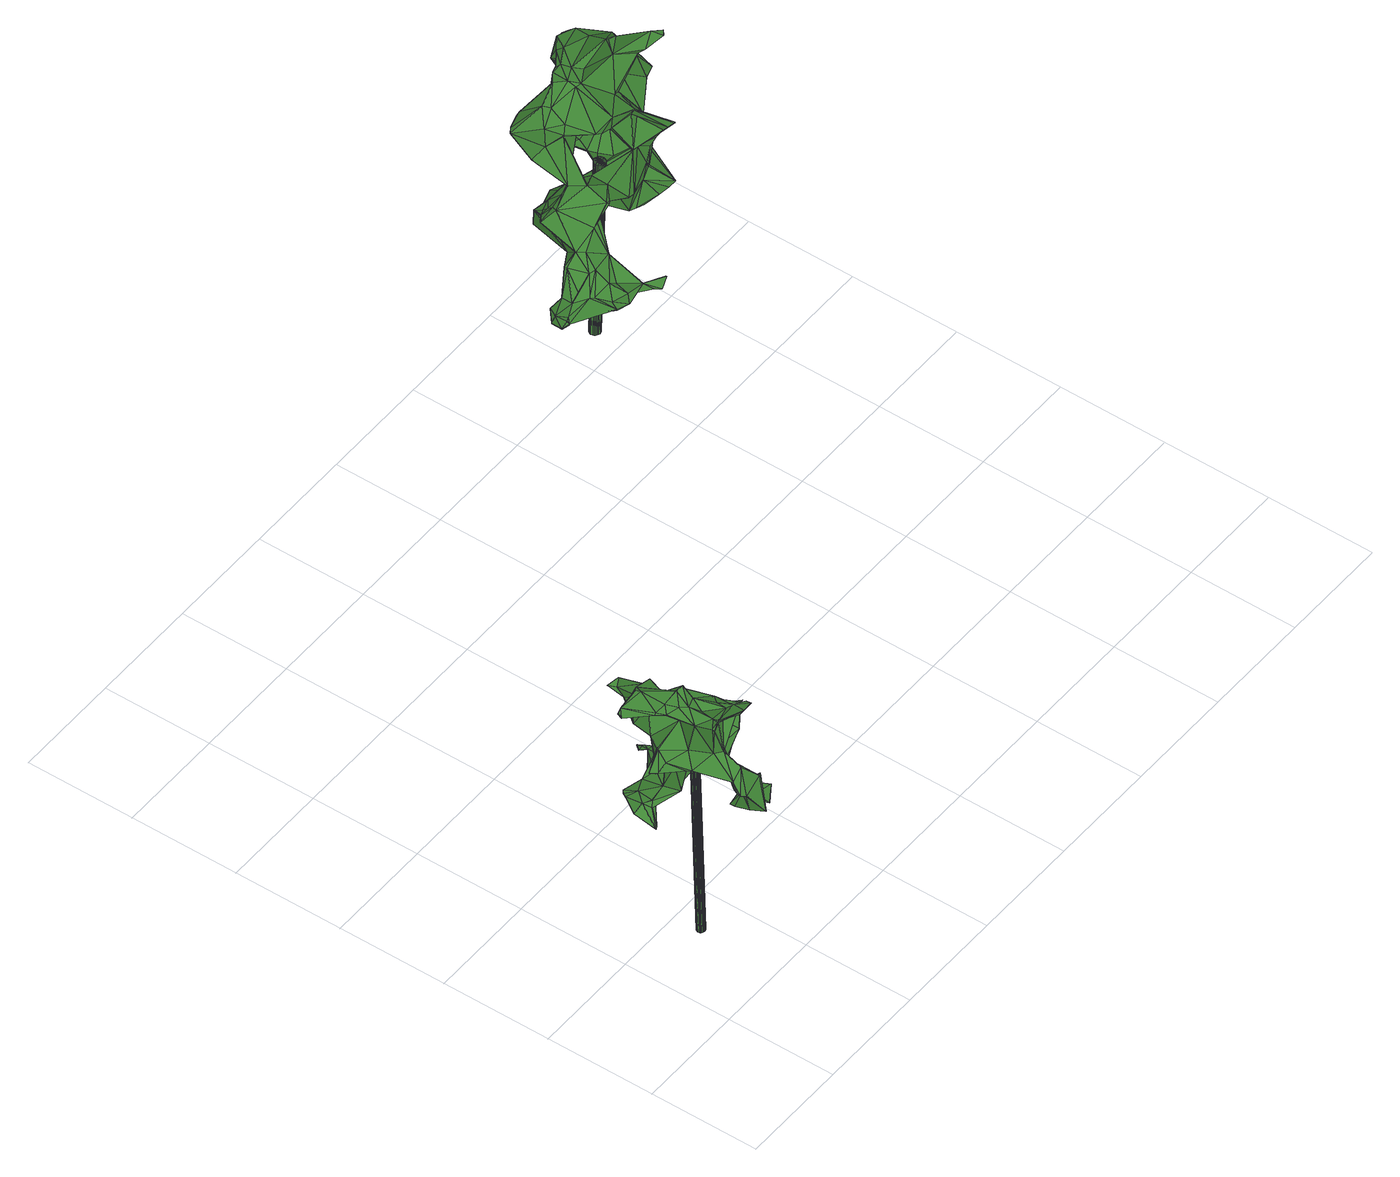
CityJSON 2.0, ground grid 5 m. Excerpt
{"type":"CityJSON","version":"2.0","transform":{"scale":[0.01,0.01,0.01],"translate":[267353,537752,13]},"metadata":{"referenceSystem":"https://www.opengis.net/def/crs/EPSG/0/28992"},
"CityObjects":{
"tree1":{"type":"SolitaryVegetationObject","attributes":{"gtid":251,"crown_width_m":5.86,"crown_median_z":23.69,"crown_r50_m":0.317,"crown_porosity":0.91,"trunk_H_m":10.22,"trunk_DBH_m":0.356,"trunk_radius_m":0.178,"trunk_base_height_m":13.47,"original_gtid":"281"},"geometry":[{"type":"Solid","lod":"3","boundaries":[[[[0,1,2]],[[3,4,5]],[[6,7,8]],[[9,10,11]],[[12,13,14]],[[15,16,17]],[[18,19,20]],[[9,21,10]],[[22,23,24]],[[25,9,11]],[[26,27,28]],[[29,18,30]],[[31,32,33]],[[34,35,36]],[[37,38,24]],[[39,40,41]],[[42,43,44]],[[45,19,46]],[[47,48,49]],[[19,29,46]],[[38,50,51]],[[10,21,52]],[[53,54,55]],[[56,35,57]],[[58,41,59]],[[58,59,60]],[[61,62,63]],[[64,65,66]],[[66,65,67]],[[68,69,70]],[[16,68,70]],[[5,71,72]],[[73,74,75]],[[27,76,28]],[[77,78,79]],[[2,80,81]],[[82,75,83]],[[48,14,13]],[[12,84,13]],[[85,39,86]],[[30,87,88]],[[30,18,87]],[[29,19,18]],[[89,90,29]],[[7,91,92]],[[37,23,93]],[[31,94,95]],[[96,97,98]],[[99,1,0]],[[70,96,98]],[[100,1,99]],[[70,17,16]],[[70,15,17]],[[101,102,103]],[[69,96,70]],[[78,104,105]],[[106,107,108]],[[90,89,109]],[[110,111,57]],[[47,49,77]],[[112,94,113]],[[114,94,112]],[[16,115,68]],[[116,55,54]],[[96,69,117]],[[107,7,92]],[[106,118,65]],[[108,118,106]],[[119,54,53]],[[105,120,121]],[[105,91,120]],[[122,123,124]],[[84,125,13]],[[126,127,128]],[[113,94,33]],[[29,30,89]],[[129,110,130]],[[8,65,131]],[[64,131,65]],[[132,133,134]],[[41,135,136]],[[0,137,138]],[[87,109,89]],[[139,140,141]],[[87,89,88]],[[105,104,91]],[[90,109,87]],[[142,143,144]],[[89,30,88]],[[133,145,146]],[[147,148,149]],[[75,150,151]],[[74,150,75]],[[126,152,127]],[[152,153,127]],[[38,154,50]],[[122,124,134]],[[155,156,93]],[[157,76,158]],[[147,100,148]],[[95,94,114]],[[0,2,137]],[[158,60,157]],[[159,60,158]],[[160,161,7]],[[90,46,29]],[[90,162,46]],[[149,148,163]],[[48,47,14]],[[164,136,68]],[[165,93,166]],[[13,125,48]],[[128,167,126]],[[65,118,168]],[[65,168,67]],[[169,170,171]],[[48,125,49]],[[172,173,174]],[[175,86,176]],[[19,45,177]],[[177,178,19]],[[179,180,141]],[[179,141,165]],[[181,54,119]],[[93,156,37]],[[119,182,179]],[[179,182,180]],[[55,183,175]],[[55,175,53]],[[98,97,184]],[[98,184,70]],[[113,73,75]],[[2,85,137]],[[4,145,143]],[[185,102,101]],[[186,187,163]],[[37,156,95]],[[31,95,156]],[[188,178,187]],[[181,189,151]],[[190,177,45]],[[191,20,188]],[[20,191,190]],[[188,20,178]],[[42,153,43]],[[99,148,100]],[[166,23,192]],[[116,54,193]],[[119,179,194]],[[190,191,163]],[[19,178,20]],[[66,25,195]],[[162,90,87]],[[79,78,196]],[[39,81,101]],[[14,63,62]],[[34,197,183]],[[183,197,85]],[[122,134,133]],[[70,184,15]],[[186,163,148]],[[52,11,10]],[[14,47,63]],[[20,162,18]],[[122,161,160]],[[37,154,38]],[[26,157,60]],[[31,33,94]],[[112,82,23]],[[66,198,9]],[[199,194,179]],[[149,200,201]],[[149,201,129]],[[73,33,123]],[[124,123,33]],[[197,34,36]],[[137,85,36]],[[197,36,85]],[[202,181,119]],[[181,202,189]],[[146,145,161]],[[146,161,122]],[[114,203,95]],[[77,63,47]],[[79,63,77]],[[203,154,37]],[[203,51,154]],[[50,154,51]],[[189,202,44]],[[185,52,102]],[[185,11,52]],[[112,22,114]],[[60,159,58]],[[39,85,81]],[[168,171,67]],[[198,67,171]],[[188,187,111]],[[111,200,188]],[[44,43,189]],[[116,193,72]],[[183,35,34]],[[165,166,179]],[[204,179,166]],[[182,27,180]],[[130,72,1]],[[183,72,35]],[[180,196,205]],[[180,206,196]],[[164,41,136]],[[69,135,117]],[[203,37,95]],[[49,78,77]],[[1,207,2]],[[206,79,196]],[[92,91,104]],[[208,125,209]],[[208,209,210]],[[160,123,122]],[[132,134,91]],[[7,132,91]],[[91,134,124]],[[199,179,204]],[[210,211,97]],[[167,128,174]],[[27,182,76]],[[158,76,182]],[[53,176,119]],[[176,182,119]],[[175,176,53]],[[126,167,204]],[[190,187,177]],[[28,76,157]],[[105,212,205]],[[115,213,164]],[[51,214,38]],[[111,187,186]],[[213,115,215]],[[135,216,117]],[[217,78,218]],[[80,219,142]],[[152,204,220]],[[152,126,204]],[[26,28,157]],[[72,183,55]],[[200,191,188]],[[49,125,208]],[[133,146,122]],[[81,185,101]],[[23,166,93]],[[208,218,49]],[[31,155,221]],[[101,103,40]],[[205,212,180]],[[108,210,97]],[[39,101,40]],[[69,68,135]],[[200,149,191]],[[191,149,163]],[[155,31,156]],[[164,222,41]],[[72,193,5]],[[11,185,25]],[[2,81,85]],[[110,129,201]],[[219,143,142]],[[73,113,33]],[[223,61,63]],[[223,63,79]],[[208,217,218]],[[196,105,205]],[[219,207,72]],[[72,207,1]],[[25,224,81]],[[14,62,12]],[[148,225,186]],[[163,187,190]],[[42,44,172]],[[176,158,182]],[[158,176,159]],[[78,105,196]],[[114,22,24]],[[177,187,178]],[[150,226,151]],[[85,86,175]],[[183,85,175]],[[167,199,204]],[[173,119,194]],[[32,120,91]],[[57,225,56]],[[227,216,41]],[[169,227,41]],[[180,27,206]],[[223,211,61]],[[4,143,219]],[[184,223,215]],[[79,215,223]],[[213,215,79]],[[137,36,138]],[[15,115,16]],[[56,138,35]],[[15,215,115]],[[212,141,180]],[[168,228,227]],[[147,1,100]],[[147,130,1]],[[165,140,155]],[[141,140,165]],[[129,147,149]],[[5,160,3]],[[5,193,160]],[[129,130,147]],[[112,23,22]],[[6,229,132]],[[160,73,123]],[[106,7,107]],[[86,159,176]],[[217,104,78]],[[92,104,217]],[[124,33,32]],[[155,93,165]],[[25,66,9]],[[133,144,145]],[[132,144,133]],[[131,230,144]],[[49,218,78]],[[184,215,15]],[[105,121,212]],[[193,54,181]],[[57,35,110]],[[228,118,108]],[[223,184,211]],[[184,97,211]],[[61,84,62]],[[12,62,84]],[[41,58,39]],[[86,39,58]],[[86,58,159]],[[118,228,168]],[[162,231,46]],[[130,110,35]],[[130,35,72]],[[186,225,111]],[[57,111,225]],[[6,8,229]],[[193,181,226]],[[151,226,181]],[[26,206,27]],[[127,42,128]],[[153,192,43]],[[23,43,192]],[[232,233,228]],[[64,230,131]],[[66,230,64]],[[198,171,170]],[[198,170,52]],[[73,160,74]],[[216,233,117]],[[232,117,233]],[[234,142,195]],[[107,217,108]],[[234,195,25]],[[0,138,99]],[[56,99,138]],[[213,79,206]],[[36,35,138]],[[103,170,169]],[[107,92,217]],[[59,41,222]],[[232,96,117]],[[131,229,8]],[[151,83,75]],[[21,9,198]],[[52,21,198]],[[87,18,162]],[[190,231,20]],[[228,108,232]],[[75,82,113]],[[112,113,82]],[[103,102,52]],[[66,67,198]],[[160,235,3]],[[7,3,235]],[[7,235,160]],[[210,209,211]],[[82,83,151]],[[37,24,23]],[[114,214,203]],[[51,203,214]],[[45,231,190]],[[46,231,45]],[[41,40,169]],[[111,201,200]],[[169,40,103]],[[213,206,59]],[[26,59,206]],[[151,189,236]],[[131,144,229]],[[155,139,221]],[[121,221,139]],[[41,216,135]],[[82,151,236]],[[82,236,23]],[[59,26,60]],[[132,229,144]],[[237,3,238]],[[7,238,3]],[[230,66,195]],[[220,204,166]],[[115,164,68]],[[212,121,139]],[[228,233,227]],[[216,227,233]],[[116,72,55]],[[71,219,72]],[[7,65,8]],[[106,65,7]],[[139,141,212]],[[7,237,238]],[[162,20,231]],[[97,96,232]],[[108,97,232]],[[202,119,173]],[[173,167,174]],[[32,221,120]],[[121,120,221]],[[44,173,172]],[[202,173,44]],[[32,31,221]],[[173,194,167]],[[167,194,199]],[[230,195,144]],[[32,91,124]],[[139,155,140]],[[80,142,234]],[[81,80,234]],[[81,234,25]],[[144,143,145]],[[68,136,135]],[[80,207,219]],[[2,207,80]],[[3,237,4]],[[5,4,219]],[[219,71,5]],[[217,208,108]],[[210,108,208]],[[148,99,225]],[[56,225,99]],[[59,222,213]],[[164,213,222]],[[144,195,142]],[[185,81,224]],[[211,209,61]],[[185,224,25]],[[61,209,84]],[[84,209,125]],[[24,214,114]],[[24,38,214]],[[7,6,237]],[[132,7,161]],[[132,161,6]],[[237,6,161]],[[237,161,4]],[[145,4,161]],[[127,153,42]],[[128,42,174]],[[172,174,42]],[[236,189,43]],[[236,43,23]],[[152,220,239]],[[153,152,239]],[[227,240,168]],[[227,169,240]],[[171,168,240]],[[171,240,169]],[[52,170,103]],[[74,226,150]],[[74,160,226]],[[193,226,160]],[[110,201,111]],[[192,153,239]],[[166,239,220]],[[192,239,166]],[[241,242,243]],[[241,243,244]],[[244,243,245]],[[244,245,246]],[[243,242,247]],[[243,247,245]],[[245,247,248]],[[245,248,246]],[[247,242,249]],[[247,249,248]],[[248,249,250]],[[248,250,246]],[[249,242,251]],[[249,251,250]],[[250,251,252]],[[250,252,246]],[[251,242,253]],[[251,253,252]],[[252,253,254]],[[252,254,246]],[[253,242,255]],[[253,255,254]],[[254,255,256]],[[254,256,246]],[[255,242,257]],[[255,257,256]],[[256,257,258]],[[256,258,246]],[[257,242,259]],[[257,259,258]],[[258,259,260]],[[258,260,246]],[[259,242,261]],[[259,261,260]],[[260,261,262]],[[260,262,246]],[[261,242,263]],[[261,263,262]],[[262,263,264]],[[262,264,246]],[[263,242,265]],[[263,265,264]],[[264,265,266]],[[264,266,246]],[[265,242,267]],[[265,267,266]],[[266,267,268]],[[266,268,246]],[[267,242,269]],[[267,269,268]],[[268,269,270]],[[268,270,246]],[[269,242,271]],[[269,271,270]],[[270,271,272]],[[270,272,246]],[[271,242,273]],[[271,273,272]],[[272,273,274]],[[272,274,246]],[[273,242,275]],[[273,275,274]],[[274,275,276]],[[274,276,246]],[[275,242,277]],[[275,277,276]],[[276,277,278]],[[276,278,246]],[[277,242,279]],[[277,279,278]],[[278,279,280]],[[278,280,246]],[[279,242,281]],[[279,281,280]],[[280,281,282]],[[280,282,246]],[[281,242,283]],[[281,283,282]],[[282,283,284]],[[282,284,246]],[[283,242,285]],[[283,285,284]],[[284,285,286]],[[284,286,246]],[[285,242,287]],[[285,287,286]],[[286,287,288]],[[286,288,246]],[[287,242,289]],[[287,289,288]],[[288,289,290]],[[288,290,246]],[[289,242,241]],[[289,241,290]],[[290,241,244]],[[290,244,246]]]]}]},
"tree2":{"type":"SolitaryVegetationObject","attributes":{"gtid":198,"crown_width_m":8.24,"crown_median_z":22.96,"crown_r50_m":0.367,"crown_porosity":0.933,"trunk_H_m":9.51,"trunk_DBH_m":0.492,"trunk_radius_m":0.246,"trunk_base_height_m":13.45,"original_gtid":"219"},"geometry":[{"type":"Solid","lod":"3","boundaries":[[[[291,292,293]],[[294,295,296]],[[297,298,299]],[[300,301,302]],[[303,302,301]],[[304,305,306]],[[307,308,309]],[[310,311,312]],[[313,314,315]],[[316,317,318]],[[319,314,320]],[[321,322,323]],[[324,312,325]],[[326,327,328]],[[329,327,326]],[[330,331,321]],[[332,333,311]],[[334,335,336]],[[303,337,338]],[[303,338,339]],[[340,341,342]],[[317,299,343]],[[344,345,346]],[[347,294,348]],[[315,314,349]],[[350,351,352]],[[351,353,352]],[[334,354,355]],[[335,334,355]],[[356,357,353]],[[298,358,299]],[[359,360,361]],[[362,361,360]],[[325,363,364]],[[325,312,363]],[[365,366,367]],[[368,315,369]],[[370,369,349]],[[371,372,373]],[[370,349,374]],[[309,375,376]],[[317,377,297]],[[363,312,311]],[[374,295,378]],[[356,353,379]],[[312,380,310]],[[334,381,354]],[[357,352,353]],[[382,383,384]],[[385,386,387]],[[381,388,389]],[[315,349,369]],[[390,391,392]],[[393,394,395]],[[341,340,396]],[[358,343,299]],[[397,305,304]],[[398,399,400]],[[401,360,359]],[[347,402,403]],[[348,402,347]],[[401,404,405]],[[406,301,407]],[[408,409,344]],[[382,410,302]],[[331,411,321]],[[412,411,331]],[[311,413,363]],[[403,414,347]],[[415,416,343]],[[417,418,419]],[[420,419,418]],[[396,421,422]],[[386,398,400]],[[408,423,424]],[[425,426,427]],[[399,380,428]],[[429,340,430]],[[381,389,354]],[[352,357,356]],[[315,368,313]],[[431,313,368]],[[432,433,393]],[[320,314,313]],[[434,413,311]],[[390,435,436]],[[437,291,438]],[[374,314,319]],[[349,314,374]],[[388,393,389]],[[439,440,441]],[[327,385,442]],[[359,361,443]],[[330,321,444]],[[312,324,428]],[[377,316,445]],[[398,385,329]],[[398,386,385]],[[446,443,361]],[[398,326,447]],[[385,327,329]],[[448,449,450]],[[451,452,453]],[[411,454,321]],[[299,317,297]],[[455,453,452]],[[336,381,334]],[[456,422,421]],[[457,452,366]],[[343,458,415]],[[414,403,459]],[[419,460,457]],[[443,381,336]],[[388,381,443]],[[461,462,463]],[[321,464,465]],[[466,350,352]],[[356,466,352]],[[405,376,375]],[[426,467,427]],[[440,427,467]],[[387,386,400]],[[387,400,407]],[[298,375,309]],[[398,329,326]],[[468,469,371]],[[328,291,293]],[[312,428,380]],[[470,419,365]],[[328,471,472]],[[339,302,303]],[[473,423,408]],[[474,475,476]],[[429,475,474]],[[403,477,459]],[[330,444,468]],[[331,330,468]],[[477,478,459]],[[469,468,444]],[[479,480,481]],[[482,480,479]],[[483,484,452]],[[485,395,394]],[[309,308,298]],[[308,458,358]],[[324,337,406]],[[408,344,486]],[[294,347,487]],[[438,472,372]],[[328,472,438]],[[379,466,356]],[[324,441,440]],[[488,481,391]],[[331,489,412]],[[490,491,492]],[[490,492,407]],[[328,442,417]],[[327,442,328]],[[361,493,446]],[[351,379,353]],[[300,494,490]],[[479,495,482]],[[496,495,479]],[[497,397,473]],[[497,498,397]],[[432,466,499]],[[432,499,500]],[[389,338,355]],[[389,355,354]],[[501,502,503]],[[503,378,501]],[[488,348,296]],[[307,497,504]],[[479,488,296]],[[505,378,506]],[[358,458,343]],[[408,507,508]],[[304,473,397]],[[509,510,511]],[[382,384,512]],[[513,359,514]],[[513,401,359]],[[336,335,359]],[[336,359,443]],[[388,443,446]],[[515,345,505]],[[375,298,297]],[[516,480,517]],[[407,442,387]],[[407,400,406]],[[303,406,337]],[[384,518,342]],[[399,406,400]],[[424,306,519]],[[298,308,358]],[[326,328,293]],[[350,395,520]],[[380,521,332]],[[468,371,331]],[[522,523,524]],[[522,524,525]],[[526,470,527]],[[420,410,382]],[[517,528,529]],[[514,510,530]],[[379,531,466]],[[387,442,385]],[[532,533,534]],[[342,535,384]],[[512,384,535]],[[484,536,455]],[[377,317,316]],[[537,345,344]],[[505,345,537]],[[476,475,316]],[[529,519,489]],[[497,307,538]],[[347,539,487]],[[447,399,398]],[[540,396,541]],[[519,408,424]],[[517,431,368]],[[500,383,339]],[[437,465,464]],[[427,439,542]],[[437,469,465]],[[415,504,497]],[[406,399,428]],[[447,521,399]],[[479,543,496]],[[296,543,479]],[[313,431,496]],[[530,544,545]],[[483,404,546]],[[485,547,548]],[[405,360,401]],[[501,409,549]],[[425,434,333]],[[549,409,529]],[[519,529,409]],[[338,550,355]],[[551,474,552]],[[551,552,416]],[[418,410,420]],[[350,520,351]],[[553,527,486]],[[470,486,527]],[[292,425,333]],[[505,537,501]],[[505,501,378]],[[406,428,324]],[[538,474,551]],[[545,554,514]],[[393,433,389]],[[506,555,515]],[[556,557,540]],[[378,295,506]],[[413,434,542]],[[486,507,408]],[[488,391,348]],[[390,348,391]],[[292,291,425]],[[342,341,535]],[[449,392,516]],[[294,296,558]],[[411,412,498]],[[523,390,392]],[[323,425,464]],[[323,464,321]],[[559,362,360]],[[559,360,405]],[[465,469,444]],[[465,444,321]],[[533,450,560]],[[526,417,419]],[[341,396,422]],[[437,464,291]],[[345,522,346]],[[369,528,368]],[[501,537,409]],[[322,321,454]],[[412,305,397]],[[505,506,515]],[[344,346,486]],[[419,420,561]],[[507,365,497]],[[456,561,420]],[[418,491,494]],[[562,563,536]],[[484,562,536]],[[455,536,563]],[[345,390,523]],[[471,461,472]],[[531,500,499]],[[531,499,466]],[[556,540,541]],[[460,564,404]],[[460,404,483]],[[538,307,404]],[[372,472,373]],[[475,445,316]],[[377,445,559]],[[311,333,434]],[[548,395,485]],[[471,462,461]],[[392,449,448]],[[392,448,523]],[[500,531,383]],[[309,376,405]],[[338,389,433]],[[338,433,339]],[[418,494,410]],[[529,528,549]],[[382,302,383]],[[457,483,452]],[[538,551,497]],[[546,404,401]],[[457,366,365]],[[463,373,461]],[[361,362,493]],[[440,563,562]],[[489,565,412]],[[339,433,500]],[[432,500,433]],[[530,509,544]],[[322,454,365]],[[368,528,517]],[[513,514,401]],[[457,460,483]],[[507,470,365]],[[371,534,449]],[[291,464,425]],[[413,542,363]],[[566,460,419]],[[489,449,516]],[[293,447,326]],[[292,447,293]],[[546,567,483]],[[342,518,340]],[[427,542,434]],[[425,427,434]],[[523,522,345]],[[348,436,402]],[[390,436,348]],[[529,516,517]],[[489,516,529]],[[478,477,402]],[[558,348,294]],[[320,543,319]],[[344,409,537]],[[377,405,297]],[[430,351,547]],[[440,439,427]],[[533,524,450]],[[304,306,423]],[[331,371,489]],[[449,489,371]],[[383,302,339]],[[383,531,568]],[[448,524,523]],[[430,547,429]],[[559,405,377]],[[303,301,406]],[[328,438,291]],[[426,322,451]],[[438,372,437]],[[420,382,512]],[[383,568,384]],[[553,522,527]],[[462,527,525]],[[462,526,527]],[[525,527,522]],[[518,384,568]],[[364,441,325]],[[426,323,322]],[[491,490,494]],[[300,410,494]],[[300,302,410]],[[306,412,565]],[[475,547,445]],[[530,510,509]],[[418,417,491]],[[379,430,518]],[[340,518,430]],[[379,351,430]],[[471,417,462]],[[471,328,417]],[[325,441,324]],[[415,508,416]],[[403,402,477]],[[296,348,558]],[[485,445,547]],[[478,436,435]],[[402,436,478]],[[475,429,547]],[[548,547,351]],[[455,563,453]],[[371,437,372]],[[371,469,437]],[[526,462,417]],[[519,409,408]],[[440,569,563]],[[490,301,300]],[[407,301,490]],[[425,323,426]],[[393,350,432]],[[393,395,350]],[[309,404,307]],[[466,432,350]],[[545,514,530]],[[324,440,550]],[[337,324,550]],[[337,550,338]],[[550,440,562]],[[517,496,431]],[[414,459,570]],[[347,435,390]],[[347,390,345]],[[525,524,532]],[[525,532,463]],[[306,424,423]],[[347,414,570]],[[347,570,435]],[[435,570,478]],[[478,570,459]],[[538,564,474]],[[415,308,504]],[[458,308,415]],[[512,456,420]],[[322,367,451]],[[365,367,322]],[[366,451,367]],[[474,476,552]],[[365,454,571]],[[295,374,543]],[[319,543,374]],[[313,496,320]],[[528,369,503]],[[528,503,549]],[[401,514,567]],[[355,511,335]],[[399,521,380]],[[422,456,535]],[[422,535,341]],[[488,479,481]],[[370,572,369]],[[501,549,502]],[[380,332,310]],[[447,332,521]],[[294,555,295]],[[401,567,546]],[[486,346,553]],[[553,346,522]],[[304,423,473]],[[453,573,451]],[[519,565,489]],[[335,511,510]],[[379,518,531]],[[292,332,447]],[[332,311,310]],[[567,554,562]],[[562,554,550]],[[550,554,545]],[[343,416,318]],[[343,318,317]],[[452,484,455]],[[359,510,514]],[[483,567,484]],[[562,484,567]],[[363,441,364]],[[542,441,363]],[[542,439,441]],[[563,569,426]],[[497,551,507]],[[508,507,551]],[[508,551,416]],[[463,532,373]],[[365,419,457]],[[297,405,375]],[[429,541,340]],[[396,340,541]],[[507,486,470]],[[564,538,404]],[[429,566,541]],[[566,419,556]],[[419,557,556]],[[556,541,566]],[[557,561,540]],[[419,561,557]],[[515,555,487]],[[566,429,564]],[[474,564,429]],[[566,564,460]],[[463,462,525]],[[506,295,555]],[[309,405,404]],[[526,419,470]],[[366,452,451]],[[467,426,569]],[[467,569,440]],[[408,508,473]],[[508,497,473]],[[508,415,497]],[[388,394,393]],[[388,446,394]],[[519,306,565]],[[461,373,472]],[[485,394,446]],[[548,351,395]],[[351,520,395]],[[485,446,493]],[[445,485,493]],[[362,559,493]],[[559,445,493]],[[294,487,555]],[[496,543,320]],[[532,524,533]],[[532,534,373]],[[371,373,534]],[[450,534,560]],[[533,560,534]],[[307,504,308]],[[563,573,453]],[[426,573,563]],[[451,573,426]],[[524,448,450]],[[503,369,572]],[[332,292,574]],[[498,412,397]],[[518,568,531]],[[392,391,481]],[[512,535,456]],[[492,442,407]],[[365,571,497]],[[498,571,411]],[[491,442,492]],[[411,571,454]],[[417,442,491]],[[497,571,498]],[[292,333,574]],[[332,574,333]],[[550,511,355]],[[545,511,550]],[[544,511,545]],[[544,509,511]],[[514,554,567]],[[316,318,476]],[[552,476,318]],[[416,552,318]],[[449,534,450]],[[359,335,510]],[[345,515,539]],[[345,539,347]],[[517,495,496]],[[482,495,517]],[[503,502,549]],[[456,421,561]],[[540,421,396]],[[561,421,540]],[[515,487,539]],[[481,516,392]],[[481,480,516]],[[482,517,480]],[[296,295,543]],[[374,572,370]],[[378,572,374]],[[412,306,305]],[[503,572,378]],[[575,576,577]],[[575,577,578]],[[578,577,579]],[[578,579,580]],[[577,576,581]],[[577,581,579]],[[579,581,582]],[[579,582,580]],[[581,576,583]],[[581,583,582]],[[582,583,584]],[[582,584,580]],[[583,576,585]],[[583,585,584]],[[584,585,586]],[[584,586,580]],[[585,576,587]],[[585,587,586]],[[586,587,588]],[[586,588,580]],[[587,576,589]],[[587,589,588]],[[588,589,590]],[[588,590,580]],[[589,576,591]],[[589,591,590]],[[590,591,592]],[[590,592,580]],[[591,576,593]],[[591,593,592]],[[592,593,594]],[[592,594,580]],[[593,576,595]],[[593,595,594]],[[594,595,596]],[[594,596,580]],[[595,576,597]],[[595,597,596]],[[596,597,598]],[[596,598,580]],[[597,576,599]],[[597,599,598]],[[598,599,600]],[[598,600,580]],[[599,576,601]],[[599,601,600]],[[600,601,602]],[[600,602,580]],[[601,576,603]],[[601,603,602]],[[602,603,604]],[[602,604,580]],[[603,576,605]],[[603,605,604]],[[604,605,606]],[[604,606,580]],[[605,576,607]],[[605,607,606]],[[606,607,608]],[[606,608,580]],[[607,576,609]],[[607,609,608]],[[608,609,610]],[[608,610,580]],[[609,576,611]],[[609,611,610]],[[610,611,612]],[[610,612,580]],[[611,576,613]],[[611,613,612]],[[612,613,614]],[[612,614,580]],[[613,576,615]],[[613,615,614]],[[614,615,616]],[[614,616,580]],[[615,576,617]],[[615,617,616]],[[616,617,618]],[[616,618,580]],[[617,576,619]],[[617,619,618]],[[618,619,620]],[[618,620,580]],[[619,576,621]],[[619,621,620]],[[620,621,622]],[[620,622,580]],[[621,576,623]],[[621,623,622]],[[622,623,624]],[[622,624,580]],[[623,576,575]],[[623,575,624]],[[624,575,578]],[[624,578,580]]]]}]}
},
"vertices":[
[261,107,1004],[376,132,1008],[298,161,1099],[414,341,1013],[441,279,1124],[415,339,1011],[502,364,1168],[396,462,1123],[463,373,1208],[430,236,1313],[422,204,1324],[377,224,1288],[259,776,1210],[314,767,1211],[309,780,1152],[68,584,1327],[62,561,1320],[68,583,1330],[593,378,653],[518,305,647],[555,271,706],[421,205,1327],[320,593,896],[220,556,868],[329,630,886],[382,247,1276],[133,446,1162],[109,429,1080],[70,435,1088],[573,335,610],[607,366,616],[364,580,913],[449,486,978],[451,485,976],[258,163,1024],[296,157,962],[232,130,1021],[328,632,889],[334,680,845],[258,264,1146],[234,253,1302],[238,341,1269],[74,454,847],[147,495,881],[137,456,881],[511,258,665],[550,290,633],[313,764,1134],[326,772,1142],[331,702,1152],[344,697,857],[346,697,857],[371,201,1329],[197,353,1070],[235,403,1058],[275,303,1108],[305,126,879],[305,195,856],[231,367,1126],[291,453,1190],[131,436,1164],[279,746,1201],[258,773,1210],[286,717,1158],[421,352,1230],[425,385,1254],[404,273,1286],[385,343,1275],[137,460,1336],[146,461,1343],[93,588,1336],[394,291,1028],[362,278,1027],[400,435,899],[384,423,899],[358,448,903],[84,413,1084],[304,695,1139],[352,622,1136],[204,612,1145],[306,233,1118],[291,240,1144],[315,506,908],[325,466,910],[314,763,1215],[241,158,1063],[185,313,1079],[681,300,605],[668,353,545],[666,352,542],[637,276,552],[404,496,1097],[372,544,1129],[256,563,922],[363,580,909],[353,619,892],[182,558,1372],[209,600,1349],[176,580,1369],[332,66,885],[445,178,935],[234,242,1302],[264,247,1321],[263,248,1324],[371,546,1126],[352,537,1124],[354,399,1247],[322,480,1178],[305,547,1276],[640,277,552],[308,222,851],[404,217,785],[328,562,903],[390,474,906],[352,617,889],[110,545,1302],[261,403,1074],[204,459,1344],[329,455,1331],[200,377,917],[386,460,1041],[352,437,1045],[509,445,1008],[450,430,970],[494,506,976],[321,752,1205],[77,552,879],[77,552,876],[31,477,868],[371,198,853],[373,188,952],[464,372,1210],[529,367,1150],[563,351,1138],[509,447,1010],[177,432,1323],[176,433,1321],[232,114,1021],[260,109,1002],[327,478,915],[314,506,911],[254,428,920],[440,277,1126],[441,277,1124],[520,330,1174],[534,340,1140],[561,351,1136],[444,181,935],[410,158,839],[420,200,801],[343,425,915],[268,421,909],[88,573,875],[98,550,868],[337,668,876],[304,548,930],[320,594,899],[68,433,1088],[85,402,1093],[120,392,1129],[422,355,1002],[527,365,1149],[582,303,630],[456,180,779],[184,443,1315],[237,524,909],[184,554,888],[71,469,899],[324,414,1308],[281,285,1305],[288,263,1306],[371,288,1290],[80,405,801],[96,440,871],[55,389,817],[187,314,1077],[178,338,1069],[474,265,684],[475,266,686],[181,450,915],[186,442,1068],[250,408,909],[169,385,1070],[291,232,1070],[169,610,1303],[287,263,1303],[414,172,785],[452,229,728],[459,237,751],[211,416,908],[493,221,711],[461,204,769],[184,553,885],[321,403,932],[105,444,903],[422,307,1148],[209,535,1122],[241,155,1031],[394,268,1304],[105,447,904],[424,219,780],[405,217,787],[201,378,915],[342,657,883],[116,523,897],[227,480,1103],[197,521,1136],[294,230,1071],[313,621,1197],[290,627,1285],[315,613,1297],[281,628,1289],[293,429,1066],[210,543,1271],[337,679,847],[167,588,1285],[238,418,1322],[366,584,1146],[352,622,1138],[402,279,1078],[106,587,872],[337,530,920],[249,412,1308],[254,597,1247],[353,293,1278],[389,162,820],[321,403,930],[273,396,1312],[322,461,1349],[504,364,1170],[457,353,1201],[541,266,666],[288,468,1344],[288,465,1345],[337,282,1122],[400,434,1012],[238,524,906],[420,309,1146],[330,423,1084],[108,585,871],[311,362,1274],[343,375,47],[325,375,47],[342,379,47],[333,399,1069],[333,403,1069],[316,399,1069],[341,384,47],[331,408,1069],[338,387,47],[328,411,1069],[334,390,47],[325,414,1069],[330,392,47],[321,416,1069],[325,393,47],[316,417,1068],[321,392,46],[311,416,1068],[316,391,46],[307,415,1068],[313,388,47],[303,412,1068],[310,384,47],[300,408,1069],[308,380,47],[298,404,1069],[307,376,47],[298,399,1069],[308,371,47],[298,395,1069],[309,367,47],[300,391,1069],[312,363,47],[303,387,1069],[316,360,47],[306,384,1069],[320,358,47],[310,382,1069],[325,357,47],[315,381,1069],[329,358,47],[320,382,1069],[334,359,47],[324,383,1069],[337,362,47],[328,386,1069],[340,366,47],[331,390,1069],[342,370,47],[333,394,1069],
[2717,2614,809],[2824,2607,765],[2777,2530,739],[2280,2166,801],[2245,2200,779],[2245,2200,775],[2507,2862,1254],[2487,2864,1245],[2423,2843,1246],[2886,2500,1031],[2947,2592,894],[2929,2582,1072],[2986,2645,1017],[2326,2594,1031],[2331,2621,1002],[2289,2599,1020],[2554,2690,1214],[2414,2771,1189],[2581,2800,1211],[2941,2747,686],[2923,2794,728],[2950,2840,768],[2047,2366,761],[2026,2301,789],[2045,2367,764],[2539,2735,1327],[2529,2770,1325],[2464,2713,1285],[2058,2292,790],[2055,2332,765],[2561,2757,839],[2587,2653,939],[2583,2681,851],[2965,2781,952],[2867,2888,830],[2792,2502,726],[2751,2481,752],[2714,2490,760],[2809,2486,721],[2419,2733,784],[2390,2712,820],[2933,2714,708],[2856,2712,799],[2940,2978,1263],[2885,2977,1227],[2905,2970,1279],[3013,2703,986],[3053,2769,1176],[3055,2672,1210],[2730,2475,1322],[2813,2344,1261],[2788,2473,1252],[2397,2826,1245],[2378,2410,994],[2414,2365,847],[2401,2411,1000],[2410,2198,789],[2354,2205,774],[2024,2303,792],[2869,2668,1493],[2773,2613,1503],[2885,2512,1604],[2834,2502,1548],[2994,2954,1245],[2951,2935,1123],[2920,2478,1601],[2893,2456,1605],[2429,2849,1238],[2776,2912,1299],[2757,2858,1341],[2781,2891,1352],[2687,2823,1373],[2825,2877,822],[2864,2890,831],[2550,2549,1057],[2607,2484,998],[2602,2531,941],[2101,2416,773],[2070,2368,786],[2062,2305,799],[2451,2626,830],[2579,2586,835],[2568,2583,840],[2058,2292,794],[2508,2862,1250],[2582,2802,1214],[2618,2786,1370],[2212,2307,803],[2867,2560,1466],[2975,2711,685],[2944,2948,1292],[2901,2570,1083],[2973,2598,1222],[2809,2492,1222],[2874,2463,736],[2891,2476,720],[2909,2441,762],[2901,2884,1380],[3002,2877,1280],[2404,2259,759],[2345,2280,789],[2353,2351,804],[2938,2740,1414],[2871,2799,1414],[2840,2696,1484],[2810,2343,1259],[2370,2626,1021],[2882,2496,702],[3021,2639,756],[2921,2475,743],[2755,2753,1305],[2449,2174,741],[2470,2149,739],[2631,2626,1212],[2591,2789,1270],[2975,2601,875],[2932,2427,785],[2304,2537,1072],[2293,2434,913],[2881,2483,1037],[2518,2652,935],[2335,2667,971],[2817,2862,817],[2514,2161,764],[2331,2675,1247],[2386,2650,1288],[2668,2431,928],[2763,2487,1081],[2718,2474,1105],[2815,2416,1154],[2803,2364,1231],[2813,2341,1258],[2319,2565,1059],[2255,2578,1023],[2760,2675,849],[2760,2673,853],[2839,2784,811],[2927,2775,794],[2625,2503,1345],[2748,2585,1320],[2103,2415,770],[2927,2672,1407],[2990,2782,1250],[2838,2784,807],[2440,2217,755],[2438,2216,751],[2595,2689,803],[2643,2583,830],[2861,2838,823],[2961,2780,952],[2865,2887,833],[2806,2491,855],[2837,2929,1361],[2537,2752,771],[2652,2739,1379],[2790,2860,1378],[2836,2561,739],[2368,2404,856],[2341,2509,830],[2332,2440,867],[2659,2530,898],[2763,2491,1081],[2834,2498,927],[2561,2655,943],[2852,2495,1006],[2811,2391,1191],[2718,2478,1103],[2411,2773,1190],[2515,2164,761],[2676,2580,1221],[2604,2523,930],[2627,2428,942],[2552,2549,950],[2597,2691,806],[2567,2739,780],[2928,2585,1454],[2852,2746,812],[2419,2730,782],[2542,2747,766],[2543,2466,1063],[2650,2498,894],[2610,2564,844],[2378,2564,1083],[2558,2536,1285],[2657,2704,1364],[2525,2656,1293],[2470,2151,736],[2461,2189,740],[2229,2296,794],[2206,2356,807],[2255,2312,800],[2183,2356,800],[2743,2609,1160],[2898,2573,1081],[2724,2774,1374],[2450,2401,1076],[2321,2204,804],[2263,2239,779],[2338,2510,831],[2854,2498,894],[2834,2494,927],[2850,2498,893],[2710,2816,1379],[2853,2491,1006],[2153,2346,796],[2121,2347,786],[2439,2577,1103],[2393,2620,1022],[2922,2609,1400],[3012,2600,1248],[2281,2360,851],[2204,2355,811],[2153,2347,800],[2444,2680,1258],[2305,2347,858],[2229,2295,798],[2443,2491,1124],[2409,2560,1109],[2786,2875,1067],[2850,2873,1181],[2893,2925,1136],[2815,2422,1180],[2828,2818,1149],[2811,2819,1134],[2314,2289,813],[2277,2390,836],[2158,2401,789],[2783,2593,1302],[2294,2437,913],[2837,2678,1494],[2929,2690,749],[2427,2416,1016],[2416,2367,846],[2402,2414,998],[2493,2466,1032],[2628,2426,945],[2483,2412,1054],[2156,2401,793],[2243,2453,860],[2792,2845,1087],[2906,2595,1402],[2461,2588,955],[2392,2569,1024],[2402,2599,884],[2804,2366,1233],[2926,2583,1070],[2317,2403,911],[2589,2647,1224],[2347,2279,793],[2800,2365,1232],[2728,2475,1319],[2818,2861,821],[2085,2314,794],[2787,2872,1065],[2821,2846,1094],[2722,2613,1200],[2683,2698,1366],[2752,2737,1365],[2242,2438,866],[2964,2769,1161],[2484,2633,1277],[2485,2633,1281],[2459,2396,1067],[2846,2805,1151],[2263,2238,783],[2734,2495,1279],[2769,2494,1240],[2285,2184,786],[2662,2819,1370],[2398,2601,885],[2807,2392,1191],[2922,2672,1042],[2944,2593,892],[2592,2528,1266],[2332,2618,1000],[2639,2519,1264],[2833,2694,1184],[2872,2646,1299],[2879,2685,811],[2514,2165,764],[2501,2576,1041],[2084,2316,798],[2797,2529,856],[2867,2672,796],[2700,2624,45],[2675,2625,45],[2699,2631,45],[2703,2605,996],[2702,2611,996],[2678,2605,996],[2697,2637,45],[2700,2617,996],[2693,2642,45],[2696,2622,996],[2688,2646,45],[2691,2626,996],[2682,2649,45],[2685,2629,996],[2676,2650,46],[2679,2630,996],[2669,2649,46],[2672,2629,996],[2663,2647,46],[2667,2627,996],[2658,2643,45],[2661,2623,996],[2654,2638,45],[2657,2618,996],[2651,2632,45],[2655,2612,996],[2650,2626,45],[2654,2606,996],[2651,2619,45],[2654,2599,996],[2653,2613,45],[2657,2593,995],[2657,2608,45],[2661,2588,995],[2662,2604,45],[2666,2584,995],[2668,2601,45],[2672,2581,995],[2674,2600,45],[2678,2581,995],[2681,2601,44],[2684,2581,995],[2687,2604,45],[2690,2583,995],[2692,2607,45],[2695,2587,995],[2696,2612,45],[2699,2592,995],[2699,2618,45],[2702,2598,995]
]}
